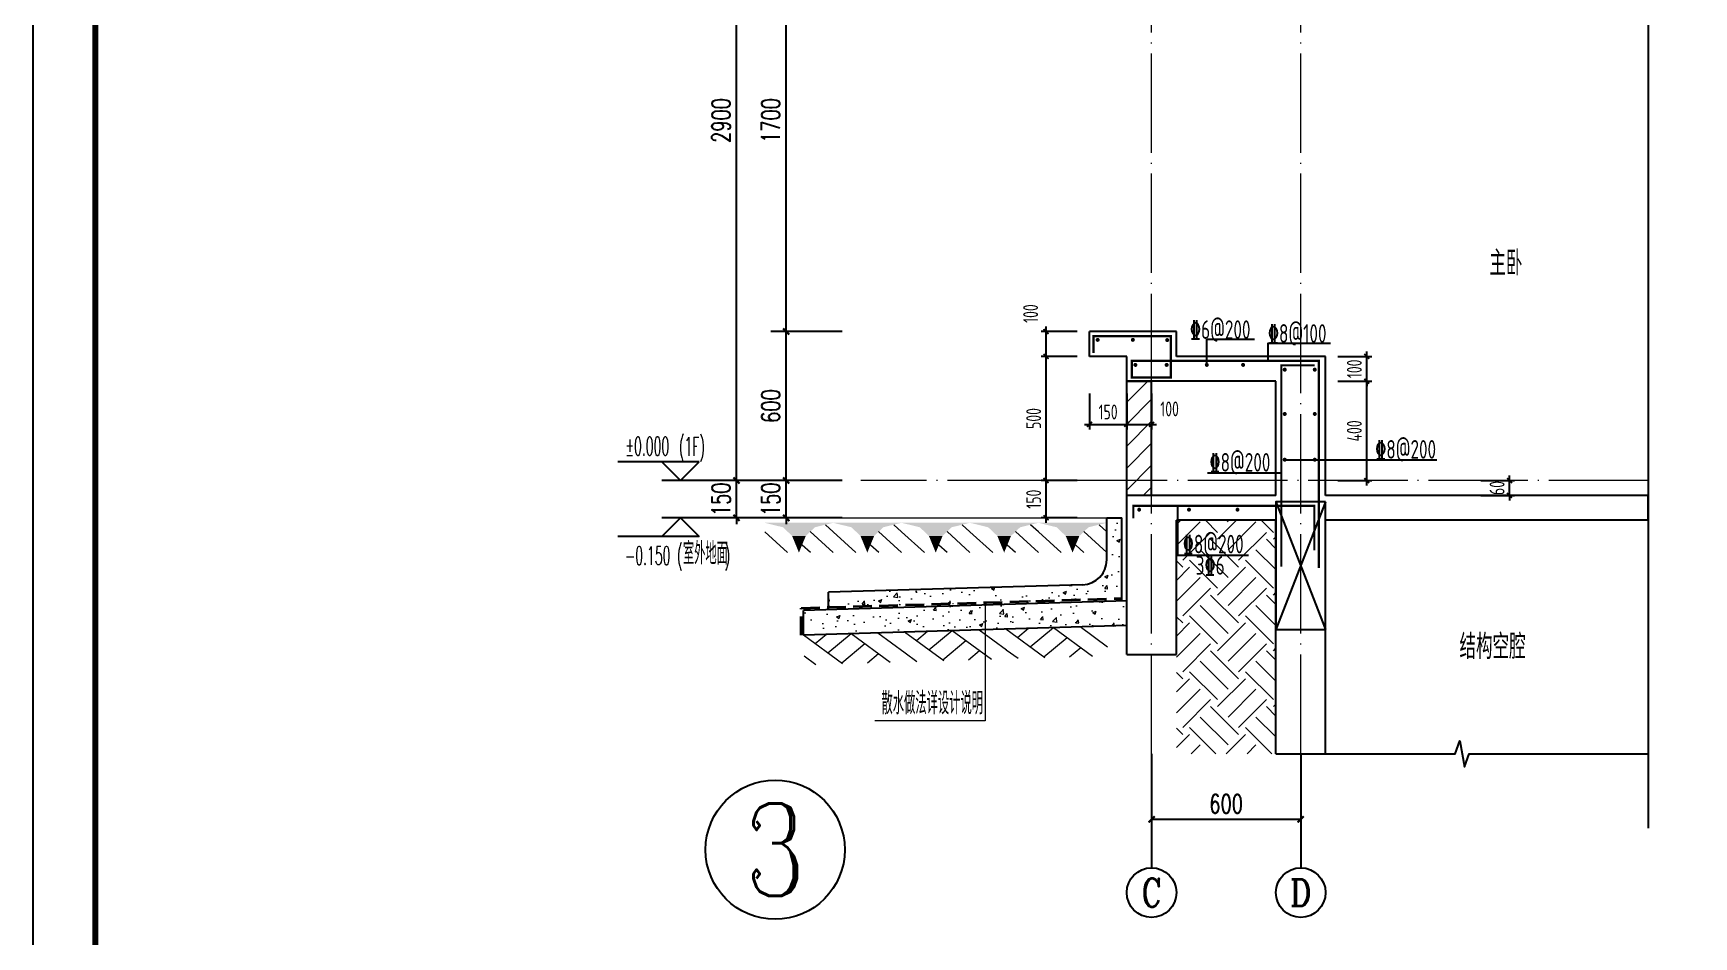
# Model space of a CAD drawing. Extents: x -1712635 to -854203, y -534641 to -21985.
# Drawn here: x -1006927 to -1000245, y -165728 to -162089 of the extents above; entities that cross this region are included whole.
import ezdxf
from ezdxf.enums import TextEntityAlignment as Align

# ---------------------------------------------------------------- set-up
doc = ezdxf.new("R2010")
doc.units = 0
doc.header["$LTSCALE"] = 1000
doc.linetypes.add('DASH', pattern=[0.35, 0.25, -0.1])
doc.linetypes.add('DOTE', pattern=[2.42, 2, -0.2, 0.02, -0.2])
doc.layers.get('0').update_dxf_attribs({"linetype": 'CONTINUOUS'})
doc.layers.get('Defpoints').update_dxf_attribs({"linetype": 'CONTINUOUS'})
for name, color, linetype in [('A-AXIS_TEXT', 7, 'CONTINUOUS'), ('AXIS', 3, 'CONTINUOUS'), ('COLUMN', 4, 'CONTINUOUS'), ('DIM', 2, 'CONTINUOUS'), ('DIM_ELEV', 3, 'CONTINUOUS'), ('DIM_SYMB', 3, 'CONTINUOUS'), ('PUB_DIM', 3, 'CONTINUOUS'), ('PUB_TEXT', 2, 'CONTINUOUS'), ('REIN', 6, 'CONTINUOUS'), ('S-大样-砼线', 7, 'CONTINUOUS'), ('S-引出线', 40, 'CONTINUOUS'), ('TEXT', 2, 'CONTINUOUS'), ('WALL', 2, 'CONTINUOUS'), ('yichutu', 7, 'CONTINUOUS')]:
    doc.layers.add(name, color=color, linetype=linetype)
for name, color, linetype, lineweight in [('AXIS_TEXT', 7, 'CONTINUOUS', 20), ('DOTE', 19, 'DOTE', 9), ('PUB_HATCH', 8, 'CONTINUOUS', 9), ('图框', 9, 'CONTINUOUS', 18), ('填充', 251, 'CONTINUOUS', 5), ('平面-排水沟', 86, 'CONTINUOUS', 15), ('立面-中轮廓线', 30, 'CONTINUOUS', 35), ('粉刷', 251, 'CONTINUOUS', 9)]:
    doc.layers.add(name, color=color, linetype=linetype, lineweight=lineweight)
doc.styles.add('_TCH_AXIS', font='COMPLEX', dxfattribs={"bigfont": 'GBCBIG'})
doc.styles.add('_TCH_DIM', font='SIMPLEX.shx', dxfattribs={"width": 0.7, "bigfont": 'GBCBIG.shx'})
doc.styles.add('_TCH_DIM_T3', font='SIMPLEX', dxfattribs={"width": 0.705882, "bigfont": 'GBCBIG'})
doc.styles.add('COMPLEX', font='COMPLEX')
doc.styles.add('DIM_FONT_T3', font='SIMPLEX', dxfattribs={"width": 0.705882, "bigfont": 'GBCBIG'})
doc.styles.add('TSSD_DIMENSION', font='Tssdeng.shx', dxfattribs={"width": 0.7, "bigfont": 'tssdchn.shx'})
doc.styles.add('TSSD_REIN', font='tssdeng.shx', dxfattribs={"width": 0.7, "height": 300, "bigfont": 'tssdchn.shx'})
doc.dimstyles.new('_TCH_ARCH&&25', dxfattribs={"dimtxt": 74.375, "dimasz": 25, "dimexe": 62.5, "dimexo": 75, "dimgap": 25, "dimtad": 1, "dimdec": 0, "dimzin": 0, "dimdsep": 46, "dimtxsty": '_TCH_DIM_T3', "dimblk": 'ARCHTICK', "dimcen": 0.09, "dimclrt": 7, "dimazin": 0, "dimtfac": 1, "dimtdec": 0, "dimtix": 1, "dimtmove": 2, "dimatfit": 3, "dimldrblk": 'ARCHTICK', "dimfxl": 0, "dimtolj": 1, "dimtzin": 0, "dimarcsym": 0})
doc.dimstyles.new('TSSD_20_20', dxfattribs={"dimtxt": 60, "dimasz": 20, "dimexe": 20, "dimexo": 50, "dimgap": 20, "dimtad": 1, "dimdec": 0, "dimzin": 0, "dimdsep": 46, "dimtxsty": 'TSSD_DIMENSION', "dimblk": 'ARCHTICK', "dimblk1": 'ARCHTICK', "dimblk2": 'ARCHTICK', "dimcen": 0, "dimdle": 20, "dimclrt": 7, "dimadec": 0, "dimazin": 0, "dimtfac": 1, "dimtdec": 0, "dimtix": 1, "dimtmove": 2, "dimatfit": 3, "dimfxl": 0, "dimtolj": 1, "dimtzin": 0, "dimarcsym": 0})
pattern_1 = [(50, (28072.99, 249033.25), (143.452037, -12.550427), [15, -165]), (355, (28072.99, 249033.25), (-27.750267, 150.438427), [12, -132]), (100.4514, (28084.94, 249032.2), (115.701876, 137.88791), [12.74804, -140.22842]), (46.1842, (28072.99, 249073.25), (213.44821, -33.1038), [22.5, -247.5]), (96.6356, (28090.77, 249070.5), (186.93254, 194.82357), [19.12206, -210.3426]), (351.1842, (28072.99, 249073.25), (186.93239, 194.82372), [18, -198]), (21, (28092.99, 249063.25), (119.38141, -80.52378), [15, -165]), (326, (28092.99, 249063.25), (48.663066, 145.03001), [12, -132]), (71.4514, (28102.93, 249056.54), (168.044526, 64.5061), [12.74804, -140.22842]), (37.5, (28072.986, 249033.25), (2.431971, 66.578771), [0, -130.4, 0, -134, 0, -132.5]), (7.5, (28072.986, 249033.25), (52.613907, 78.882342), [0, -76.4, 0, -127.4, 0, -50.5]), (327.5, (28028.386, 249033.25), (106.764487, -4.510974), [0, -50, 0, -156, 0, -207]), (317.5, (28008.39, 249033.25), (116.637234, 20.020996), [0, -65, 0, -103.6, 0, -147])]

# ---------------------------------------------------------------- blocks, each defined once
blk = doc.blocks.new('GFDDDDRG')
at = {"layer": '图框'}
blk.add_lwpolyline([(923310, -107437), (923310, -159999), (893610, -159999), (893610, -107437)], close=True, dxfattribs=at)
blk.add_lwpolyline([(923310, -107437), (923310, -159999), (893610, -159999), (893610, -107437)], close=True, dxfattribs=at)
at = {"layer": '图框', "const_width": 50}
blk.add_lwpolyline([(894110, -159499), (922810, -159499), (922810, -108687), (894110, -108687)], close=True, dxfattribs=at)
blk = doc.blocks.new('yct-1051-594-26275-14850-25-1002.0')
at = {"layer": 'yichutu', "color": 7}
blk.add_lwpolyline([(0, 0), (0, 14850), (26275, 14850), (26275, 0)], close=True, dxfattribs=at)
blk = doc.blocks.new('$LINEPAT$素土夯实')
at = {"color": 0}
for p, q in [((0, -210), (210, 0)), ((120, -300), (420, 0)), ((420, 0), (608, -188)), ((495, -300), (795, 0)), ((615, 0), (705, -90)), ((315, -105), (502, -293)), ((210, -210), (300, -300)), ((705, -300), (795, -210))]:
    blk.add_line(p, q, dxfattribs=at)
blk = doc.blocks.new('$LinePat$自然土壤')
at = {"color": 0}
for p, q in [((0, -90), (71, -19)), ((0, -300), (211, -89)), ((420, -300), (630, -90)), ((210, -300), (286, -224))]:
    blk.add_line(p, q, dxfattribs=at)
for points in [[(0, 0), (630, 0), (168, -45), (462, -45)], [(168, -45), (462, -45), (252, -132), (378, -132)], [(252, -132), (378, -132), (315, -300)]]:
    blk.add_solid(points, dxfattribs=at)
blk = doc.blocks.new('sanshui')
at = {"layer": '粉刷'}
h = blk.add_hatch(dxfattribs=at)
h.set_pattern_fill('混凝土', color=256, scale=20)
h.set_pattern_definition(pattern_1)
edge = h.paths.add_edge_path()
edge.add_line((346317.8, 427329.6), (346257.8, 427329.6))
edge.add_line((346257.8, 427329.6), (346257.8, 427160.3))
edge.add_arc((346157.8, 427160.3), 100, 271.71836, 360, ccw=False)
edge.add_line((346160.8, 427060.3), (345137.8, 427029.6))
edge.add_line((345137.8, 427029.6), (345137.8, 426969.6))
edge.add_line((345137.8, 426969.6), (346317.8, 427005))
edge.add_line((346317.8, 427005), (346317.8, 427329.6))
h = blk.add_hatch(dxfattribs=at)
h.set_pattern_fill('混凝土', color=256, scale=20)
h.set_pattern_definition(pattern_1)
h.paths.add_polyline_path([(346337.8, 426895.6), (346337.8, 426995.6), (345037.8, 426956.6), (345037.8, 426856.6)])
at = {"layer": 'COLUMN'}
for p, q in [((346257.8, 427329.6), (346317.8, 427329.6)), ((346257.8, 427160.3), (346257.8, 427329.6)), ((346317.8, 426995), (346317.8, 427329.6)), ((346160.8, 427060.3), (345137.8, 427029.6)), ((346338.1, 426995.6), (345037.8, 426956.6)), ((345137.8, 426959.6), (345137.8, 427029.6)), ((345037.8, 426856.6), (345037.8, 426956.6)), ((346338.1, 426895.6), (345037.8, 426856.6))]:
    blk.add_line(p, q, dxfattribs=at)
blk.add_arc((346157.8, 427160.3), 100, 271.71836, 0, dxfattribs=at)
at = {"layer": '立面-中轮廓线', "linetype": 'DASH', "ltscale": 0.3}
blk.add_lwpolyline([(345027.8, 426856.6), (345027.8, 426966.3), (346317.8, 427005)], dxfattribs=at)
at = {"layer": '粉刷'}
blk.add_line((344881.5, 427329.6), (346257.8, 427329.6), dxfattribs=at)
at = {"layer": '粉刷', "yscale": 0.4, "zscale": 0.4}
for name, p, xscale, rotation in [('$LinePat$自然土壤', (345156.8, 427309.6), -0.4369306507241237, 359.9999999999903), ('$LinePat$自然土壤', (345432, 427309.6), -0.4369306507241237, 359.9999999999903), ('$LinePat$自然土壤', (345707.3, 427309.6), -0.4369306507241237, 359.9999999999903), ('$LinePat$自然土壤', (345982.6, 427309.6), -0.4369306507241237, 359.9999999999903), ('$LinePat$自然土壤', (346257.8, 427309.6), -0.4369306507241237, 359.9999999999903), ('$LINEPAT$素土夯实', (345444.5, 426868.8), -0.5117605352322558, 1.718358001643932), ('$LINEPAT$素土夯实', (345851.2, 426881), -0.5117605352322558, 1.718358001643932), ('$LINEPAT$素土夯实', (346257.8, 426893.2), -0.5117605352322558, 1.718358001643932)]:
    blk.add_blockref(name, p, dxfattribs=dict(at, xscale=xscale, rotation=rotation))
blk = doc.blocks.new('_ArchTick')
at = {"color": 0, "const_width": 0.35}
blk.add_lwpolyline([(-0.5, -0.5), (0.5, 0.5)], dxfattribs=at)
blk = doc.blocks.new('*D2803')
at = {"layer": 'AXIS', "color": 0, "lineweight": -2}
for p, q in [((-1002426.4, -165065.5), (-1002426.4, -165317.1)), ((-1001826.4, -165065.5), (-1001826.4, -165317.1)), ((-1002426.4, -165254.6), (-1001826.4, -165254.6))]:
    blk.add_line(p, q, dxfattribs=at)
at = {"layer": 'Defpoints', "color": 0}
for p in [(-1002426.4, -164990.5), (-1001826.4, -164990.5), (-1001826.4, -165254.6)]:
    blk.add_point(p, dxfattribs=at)
at = {"layer": 'AXIS', "color": 0, "lineweight": -2, "xscale": 25, "yscale": 25, "zscale": 25, "rotation": 180}
blk.add_blockref('_ArchTick', (-1002426.4, -165254.6), dxfattribs=at)
at = {"layer": 'AXIS', "color": 0, "lineweight": -2, "xscale": 25, "yscale": 25, "zscale": 25}
blk.add_blockref('_ArchTick', (-1001826.4, -165254.6), dxfattribs=at)
at = {"layer": 'AXIS', "color": 7, "insert": (-1002126.4, -165192.4), "char_height": 74.38, "attachment_point": 5, "style": '_TCH_DIM_T3'}
blk.add_mtext('\\A1;600', dxfattribs=at)
blk = doc.blocks.new('*D2804')
at = {"layer": 'Defpoints', "color": 0}
for p in [(-1003896.6, -163890.5), (-1003596.6, -163890.5), (-1003596.6, -164041)]:
    blk.add_point(p, dxfattribs=at)
at = {"layer": 'PUB_DIM', "color": 0, "lineweight": -2}
for p, q in [((-1003671.6, -163890.5), (-1003959.1, -163890.5)), ((-1003896.6, -163890.5), (-1003896.6, -163865.5)), ((-1003896.6, -164041), (-1003896.6, -163890.5)), ((-1003671.6, -164041), (-1003959.1, -164041)), ((-1003896.6, -164041), (-1003896.6, -164066))]:
    blk.add_line(p, q, dxfattribs=at)
at = {"layer": 'PUB_DIM', "color": 0, "lineweight": -2, "xscale": 25, "yscale": 25, "zscale": 25}
for p, rotation in [((-1003896.6, -163890.5), 270), ((-1003896.6, -164041), 90)]:
    blk.add_blockref('_ArchTick', p, dxfattribs=dict(at, rotation=rotation))
at = {"layer": 'PUB_DIM', "color": 7, "insert": (-1003958.8, -163965.8), "char_height": 74.38, "attachment_point": 5, "rotation": 90, "style": '_TCH_DIM_T3'}
blk.add_mtext('\\A1;150', dxfattribs=at)
blk = doc.blocks.new('*D2805')
at = {"layer": 'Defpoints', "color": 0}
for p in [(-1003896.6, -163290.5), (-1003596.6, -163290.5), (-1003596.6, -163890.5)]:
    blk.add_point(p, dxfattribs=at)
at = {"layer": 'PUB_DIM', "color": 0, "lineweight": -2}
for p, q in [((-1003671.6, -163290.5), (-1003959.1, -163290.5)), ((-1003896.6, -163890.5), (-1003896.6, -163290.5)), ((-1003671.6, -163890.5), (-1003959.1, -163890.5))]:
    blk.add_line(p, q, dxfattribs=at)
at = {"layer": 'PUB_DIM', "color": 0, "lineweight": -2, "xscale": 25, "yscale": 25, "zscale": 25}
for p, rotation in [((-1003896.6, -163290.5), 90), ((-1003896.6, -163890.5), 270)]:
    blk.add_blockref('_ArchTick', p, dxfattribs=dict(at, rotation=rotation))
at = {"layer": 'PUB_DIM', "color": 7, "insert": (-1003958.8, -163590.5), "char_height": 74.38, "attachment_point": 5, "rotation": 90, "style": '_TCH_DIM_T3'}
blk.add_mtext('\\A1;600', dxfattribs=at)
blk = doc.blocks.new('*D2806')
at = {"layer": 'Defpoints', "color": 0}
for p in [(-1003896.6, -161590.5), (-1003596.6, -161590.5), (-1003596.6, -163290.5)]:
    blk.add_point(p, dxfattribs=at)
at = {"layer": 'PUB_DIM', "color": 0, "lineweight": -2}
for p, q in [((-1003671.6, -161590.5), (-1003959.1, -161590.5)), ((-1003896.6, -163290.5), (-1003896.6, -161590.5)), ((-1003671.6, -163290.5), (-1003959.1, -163290.5))]:
    blk.add_line(p, q, dxfattribs=at)
at = {"layer": 'PUB_DIM', "color": 0, "lineweight": -2, "xscale": 25, "yscale": 25, "zscale": 25}
for p, rotation in [((-1003896.6, -161590.5), 90), ((-1003896.6, -163290.5), 270)]:
    blk.add_blockref('_ArchTick', p, dxfattribs=dict(at, rotation=rotation))
at = {"layer": 'PUB_DIM', "color": 7, "insert": (-1003958.8, -162440.5), "char_height": 74.38, "attachment_point": 5, "rotation": 90, "style": '_TCH_DIM_T3'}
blk.add_mtext('\\A1;1700', dxfattribs=at)
blk = doc.blocks.new('*D2807')
at = {"layer": 'Defpoints', "color": 0}
for p in [(-1004096.6, -163890.5), (-1003596.6, -163890.5), (-1003596.6, -164041)]:
    blk.add_point(p, dxfattribs=at)
at = {"layer": 'PUB_DIM', "color": 0, "lineweight": -2}
for p, q in [((-1003671.6, -163890.5), (-1004159.1, -163890.5)), ((-1004096.6, -163890.5), (-1004096.6, -163865.5)), ((-1004096.6, -164041), (-1004096.6, -163890.5)), ((-1003671.6, -164041), (-1004159.1, -164041)), ((-1004096.6, -164041), (-1004096.6, -164066))]:
    blk.add_line(p, q, dxfattribs=at)
at = {"layer": 'PUB_DIM', "color": 0, "lineweight": -2, "xscale": 25, "yscale": 25, "zscale": 25}
for p, rotation in [((-1004096.6, -163890.5), 270), ((-1004096.6, -164041), 90)]:
    blk.add_blockref('_ArchTick', p, dxfattribs=dict(at, rotation=rotation))
at = {"layer": 'PUB_DIM', "color": 7, "insert": (-1004158.8, -163965.8), "char_height": 74.38, "attachment_point": 5, "rotation": 90, "style": '_TCH_DIM_T3'}
blk.add_mtext('\\A1;150', dxfattribs=at)
blk = doc.blocks.new('*D2808')
at = {"layer": 'Defpoints', "color": 0}
for p in [(-1004096.6, -160990.5), (-1003596.6, -160990.5), (-1003596.6, -163890.5)]:
    blk.add_point(p, dxfattribs=at)
at = {"layer": 'PUB_DIM', "color": 0, "lineweight": -2}
for p, q in [((-1003671.6, -160990.5), (-1004159.1, -160990.5)), ((-1004096.6, -163890.5), (-1004096.6, -160990.5)), ((-1003671.6, -163890.5), (-1004159.1, -163890.5))]:
    blk.add_line(p, q, dxfattribs=at)
at = {"layer": 'PUB_DIM', "color": 0, "lineweight": -2, "xscale": 25, "yscale": 25, "zscale": 25}
for p, rotation in [((-1004096.6, -160990.5), 90), ((-1004096.6, -163890.5), 270)]:
    blk.add_blockref('_ArchTick', p, dxfattribs=dict(at, rotation=rotation))
at = {"layer": 'PUB_DIM', "color": 7, "insert": (-1004158.8, -162440.5), "char_height": 74.38, "attachment_point": 5, "rotation": 90, "style": '_TCH_DIM_T3'}
blk.add_mtext('\\A1;2900', dxfattribs=at)
blk = doc.blocks.new('_AXISO')
blk.add_circle((0, 0), 0.5)
at = {"layer": 'A-AXIS_TEXT', "style": 'COMPLEX', "width": 1.041667}
blk.add_attdef('A', text='', height=0.56, dxfattribs=at).set_placement((-0.25, -0.28), (0.25, -0.28), align=Align.FIT)
blk = doc.blocks.new('A$C0D001929')
at = {"layer": 'REIN', "const_width": 9}
for points in [[(4.5, 1114), (4.5, 1181.3), (316.6, 1181.3), (316.6, 1015.2), (159.3, 1015.2), (159.3, 1082.5), (911.9, 1082.5), (911.9, 247.5)], [(165.3, 447.6), (165.3, 497.9), (893.7, 497.9), (893.7, 318.4)]]:
    blk.add_lwpolyline(points, dxfattribs=at)
at = {"layer": 'REIN', "const_width": 8}
for points in [[(17.7, 1166.6, 1), (25.7, 1166.6, 1)], [(159.3, 1166.6, 1), (167.3, 1166.6, 1)], [(297.5, 1165.7, 1), (305.5, 1165.7, 1)], [(169.5, 1065.8, 1), (177.5, 1065.8, 1)], [(295.4, 1065.8, 1), (303.4, 1065.8, 1)], [(456.9, 1065.8, 1), (464.9, 1065.8, 1)], [(602.9, 1065.8, 1), (610.9, 1065.8, 1)], [(770.5, 1046.6, 1), (778.5, 1046.6, 1)], [(891.3, 1046.6, 1), (899.3, 1046.6, 1)], [(770.5, 868.2, 1), (778.5, 868.2, 1)], [(891.3, 868.2, 1), (899.3, 868.2, 1)], [(770.5, 684.1, 1), (778.5, 684.1, 1)], [(891.3, 684.1, 1), (899.3, 684.1, 1)], [(184.7, 482.8, 1), (192.7, 482.8, 1)], [(385.2, 482.8, 1), (393.2, 482.8, 1)], [(580.4, 482.8, 1), (588.4, 482.8, 1)]]:
    blk.add_lwpolyline(points, format="xyb", close=True, dxfattribs=at)
at = {"layer": 'REIN'}
blk.add_lwpolyline([(760.8, 253.1, 9, 9, 0), (760.8, 1064.2, 9, 9, 0), (895.5, 1064.2, 9, 9, 0)], format="xyseb", dxfattribs=at)
at = {"layer": 'S-大样-砼线'}
for p, q in [((738.6, 515), (938.6, 0)), ((938.6, 515), (738.6, 0))]:
    blk.add_line(p, q, dxfattribs=at)
blk.add_lwpolyline([(938.6, 515), (738.6, 515), (738.6, 0), (938.6, 0)], close=True, dxfattribs=at)
at = {"layer": 'S-引出线'}
for p, q in [((460.9, 1065.8), (460.9, 1168.9)), ((460.9, 1168.9), (653.1, 1168.9)), ((774.5, 684.1), (1386.4, 684.1)), ((463.5, 631), (760.8, 631)), ((343.6, 497.9), (343.6, 299.7)), ((343.6, 299.7), (628.8, 299.7))]:
    blk.add_line(p, q, dxfattribs=at)
blk.add_lwpolyline([(707.5, 1082.5), (707.5, 1153.3), (958.6, 1153.3)], dxfattribs=at)
at = {"layer": 'TEXT', "style": 'TSSD_REIN', "width": 0.7}
for s, p in [('%%1326@200', (393, 1170.4)), ('%%1328@100', (706.5, 1154.9)), ('%%1328@200', (1138.3, 688.2)), ('%%1328@200', (471.5, 636)), ('%%1328@200', (364, 306.8)), ('3%%1326', (416.3, 221))]:
    blk.add_text(s, height=75, rotation=0, dxfattribs=at).set_placement(p)
blk = doc.blocks.new('20210902.15310664')
at = {"layer": 'DOTE', "color": 1, "linetype": 'DOTE', "ltscale": 0.2}
for p, q in [((79213.2, -133245.9), (79213.2, -113645.9)), ((79813.2, -133245.9), (79813.2, -113645.9)), ((81211.7, -132145.9), (78043, -132145.9))]:
    blk.add_line(p, q, dxfattribs=at)
blk = doc.blocks.new('*D3854')
at = {"layer": 'Defpoints', "color": 0}
for p in [(-1001152.2, -163890.5), (-1000986.2, -163890.5), (-1001152.2, -163950.5)]:
    blk.add_point(p, dxfattribs=at)
at = {"layer": 'DIM', "color": 0, "lineweight": -2}
for p, q in [((-1001102.2, -163890.5), (-1000966.2, -163890.5)), ((-1000986.2, -163890.5), (-1000986.2, -163870.5)), ((-1000986.2, -163950.5), (-1000986.2, -163890.5)), ((-1001102.2, -163950.5), (-1000966.2, -163950.5)), ((-1000986.2, -163950.5), (-1000986.2, -163970.5))]:
    blk.add_line(p, q, dxfattribs=at)
at = {"layer": 'DIM', "color": 0, "lineweight": -2, "xscale": 20, "yscale": 20, "zscale": 20}
for p, rotation in [((-1000986.2, -163890.5), 270), ((-1000986.2, -163950.5), 90)]:
    blk.add_blockref('_ArchTick', p, dxfattribs=dict(at, rotation=rotation))
at = {"layer": 'DIM', "color": 7, "insert": (-1001036.2, -163920.5), "char_height": 60, "attachment_point": 5, "rotation": 90, "style": 'TSSD_DIMENSION'}
blk.add_mtext('\\A1;60', dxfattribs=at)
blk = doc.blocks.new('*D3855')
at = {"layer": 'Defpoints', "color": 0}
for p in [(-1002676.4, -163490.5), (-1002526.4, -163490.5), (-1002526.4, -163664.2)]:
    blk.add_point(p, dxfattribs=at)
at = {"layer": 'DIM', "color": 0, "lineweight": -2}
for p, q in [((-1002676.4, -163540.5), (-1002676.4, -163684.2)), ((-1002526.4, -163540.5), (-1002526.4, -163684.2)), ((-1002696.4, -163664.2), (-1002506.4, -163664.2))]:
    blk.add_line(p, q, dxfattribs=at)
at = {"layer": 'DIM', "color": 0, "lineweight": -2, "xscale": 20, "yscale": 20, "zscale": 20, "rotation": 180}
blk.add_blockref('_ArchTick', (-1002676.4, -163664.2), dxfattribs=at)
at = {"layer": 'DIM', "color": 0, "lineweight": -2, "xscale": 20, "yscale": 20, "zscale": 20}
blk.add_blockref('_ArchTick', (-1002526.4, -163664.2), dxfattribs=at)
at = {"layer": 'DIM', "color": 7, "insert": (-1002601.4, -163614.2), "char_height": 60, "attachment_point": 5, "style": 'TSSD_DIMENSION'}
blk.add_mtext('\\A1;150', dxfattribs=at)
blk = doc.blocks.new('*D3856')
at = {"layer": 'Defpoints', "color": 0}
for p in [(-1002526.4, -163490.5), (-1002426.4, -163490.5), (-1002426.4, -163664.2)]:
    blk.add_point(p, dxfattribs=at)
at = {"layer": 'DIM', "color": 0, "lineweight": -2}
for p, q in [((-1002526.4, -163540.5), (-1002526.4, -163684.2)), ((-1002426.4, -163540.5), (-1002426.4, -163684.2)), ((-1002546.4, -163664.2), (-1002406.4, -163664.2))]:
    blk.add_line(p, q, dxfattribs=at)
at = {"layer": 'DIM', "color": 0, "lineweight": -2, "xscale": 20, "yscale": 20, "zscale": 20, "rotation": 180}
blk.add_blockref('_ArchTick', (-1002526.4, -163664.2), dxfattribs=at)
at = {"layer": 'DIM', "color": 0, "lineweight": -2, "xscale": 20, "yscale": 20, "zscale": 20}
blk.add_blockref('_ArchTick', (-1002426.4, -163664.2), dxfattribs=at)
at = {"layer": 'DIM', "color": 7, "insert": (-1002354, -163602), "char_height": 60, "attachment_point": 5, "style": 'TSSD_DIMENSION'}
blk.add_mtext('\\A1;100', dxfattribs=at)
blk = doc.blocks.new('*D3857')
at = {"layer": 'Defpoints', "color": 0}
for p in [(-1002851, -163290.5), (-1002676.4, -163290.5), (-1002676.4, -163390.5)]:
    blk.add_point(p, dxfattribs=at)
at = {"layer": 'DIM', "color": 0, "lineweight": -2}
for p, q in [((-1002726.4, -163290.5), (-1002871, -163290.5)), ((-1002851, -163410.5), (-1002851, -163270.5)), ((-1002726.4, -163390.5), (-1002871, -163390.5))]:
    blk.add_line(p, q, dxfattribs=at)
at = {"layer": 'DIM', "color": 0, "lineweight": -2, "xscale": 20, "yscale": 20, "zscale": 20}
for p, rotation in [((-1002851, -163290.5), 90), ((-1002851, -163390.5), 270)]:
    blk.add_blockref('_ArchTick', p, dxfattribs=dict(at, rotation=rotation))
at = {"layer": 'DIM', "color": 7, "insert": (-1002913.2, -163218.1), "char_height": 60, "attachment_point": 5, "rotation": 90, "style": 'TSSD_DIMENSION'}
blk.add_mtext('\\A1;100', dxfattribs=at)
blk = doc.blocks.new('*D3858')
at = {"layer": 'Defpoints', "color": 0}
for p in [(-1002851, -163390.5), (-1002676.4, -163390.5), (-1002676.4, -163890.5)]:
    blk.add_point(p, dxfattribs=at)
at = {"layer": 'DIM', "color": 0, "lineweight": -2}
for p, q in [((-1002851, -163910.5), (-1002851, -163370.5)), ((-1002726.4, -163390.5), (-1002871, -163390.5)), ((-1002726.4, -163890.5), (-1002871, -163890.5))]:
    blk.add_line(p, q, dxfattribs=at)
at = {"layer": 'DIM', "color": 0, "lineweight": -2, "xscale": 20, "yscale": 20, "zscale": 20}
for p, rotation in [((-1002851, -163390.5), 90), ((-1002851, -163890.5), 270)]:
    blk.add_blockref('_ArchTick', p, dxfattribs=dict(at, rotation=rotation))
at = {"layer": 'DIM', "color": 7, "insert": (-1002901, -163640.5), "char_height": 60, "attachment_point": 5, "rotation": 90, "style": 'TSSD_DIMENSION'}
blk.add_mtext('\\A1;500', dxfattribs=at)
blk = doc.blocks.new('*D3859')
at = {"layer": 'Defpoints', "color": 0}
for p in [(-1002851, -163890.5), (-1002676.4, -163890.5), (-1002676.4, -164040.5)]:
    blk.add_point(p, dxfattribs=at)
at = {"layer": 'DIM', "color": 0, "lineweight": -2}
for p, q in [((-1002726.4, -163890.5), (-1002871, -163890.5)), ((-1002851, -164060.5), (-1002851, -163870.5)), ((-1002726.4, -164040.5), (-1002871, -164040.5))]:
    blk.add_line(p, q, dxfattribs=at)
at = {"layer": 'DIM', "color": 0, "lineweight": -2, "xscale": 20, "yscale": 20, "zscale": 20}
for p, rotation in [((-1002851, -163890.5), 90), ((-1002851, -164040.5), 270)]:
    blk.add_blockref('_ArchTick', p, dxfattribs=dict(at, rotation=rotation))
at = {"layer": 'DIM', "color": 7, "insert": (-1002901, -163965.5), "char_height": 60, "attachment_point": 5, "rotation": 90, "style": 'TSSD_DIMENSION'}
blk.add_mtext('\\A1;150', dxfattribs=at)
blk = doc.blocks.new('*D3860')
at = {"layer": 'Defpoints', "color": 0}
for p in [(-1001726.4, -163390.5), (-1001560.5, -163390.5), (-1001726.4, -163490.5)]:
    blk.add_point(p, dxfattribs=at)
at = {"layer": 'DIM', "color": 0, "lineweight": -2}
for p, q in [((-1001560.5, -163390.5), (-1001560.5, -163370.5)), ((-1001676.4, -163390.5), (-1001540.5, -163390.5)), ((-1001560.5, -163490.5), (-1001560.5, -163390.5)), ((-1001676.4, -163490.5), (-1001540.5, -163490.5)), ((-1001560.5, -163490.5), (-1001560.5, -163510.5))]:
    blk.add_line(p, q, dxfattribs=at)
at = {"layer": 'DIM', "color": 0, "lineweight": -2, "xscale": 20, "yscale": 20, "zscale": 20}
for p, rotation in [((-1001560.5, -163390.5), 270), ((-1001560.5, -163490.5), 90)]:
    blk.add_blockref('_ArchTick', p, dxfattribs=dict(at, rotation=rotation))
at = {"layer": 'DIM', "color": 7, "insert": (-1001610.5, -163440.5), "char_height": 60, "attachment_point": 5, "rotation": 90, "style": 'TSSD_DIMENSION'}
blk.add_mtext('\\A1;100', dxfattribs=at)
blk = doc.blocks.new('*D3922')
at = {"layer": 'Defpoints', "color": 0}
for p in [(-1001726.4, -163490.5), (-1001560.5, -163490.5), (-1001726.4, -163890.5)]:
    blk.add_point(p, dxfattribs=at)
at = {"layer": 'DIM', "color": 0, "lineweight": -2}
for p, q in [((-1001676.4, -163490.5), (-1001540.5, -163490.5)), ((-1001560.5, -163910.5), (-1001560.5, -163470.5)), ((-1001676.4, -163890.5), (-1001540.5, -163890.5))]:
    blk.add_line(p, q, dxfattribs=at)
at = {"layer": 'DIM', "color": 0, "lineweight": -2, "xscale": 20, "yscale": 20, "zscale": 20}
for p, rotation in [((-1001560.5, -163490.5), 90), ((-1001560.5, -163890.5), 270)]:
    blk.add_blockref('_ArchTick', p, dxfattribs=dict(at, rotation=rotation))
at = {"layer": 'DIM', "color": 7, "insert": (-1001610.5, -163690.5), "char_height": 60, "attachment_point": 5, "rotation": 90, "style": 'TSSD_DIMENSION'}
blk.add_mtext('\\A1;400', dxfattribs=at)

msp = doc.modelspace()

# ---------------------------------------------------------------- hatches: boundary and pattern name
at = {"layer": 'PUB_HATCH'}
h = msp.add_hatch(dxfattribs=at)
h.set_pattern_fill('普通砖', color=256, scale=25, style=0)
h.set_pattern_definition([(45, (-1569657.01, 4597.395), (-44.1941915, 44.1941915), [])])
h.paths.add_polyline_path([(-1002526.41, -163950.52), (-1002426.41, -163950.52), (-1002426.41, -163490.52), (-1002526.41, -163490.52)])
at = {"layer": '填充'}
h = msp.add_hatch(dxfattribs=at)
h.set_pattern_fill('EARTH', color=250, scale=50, angle=45, style=0)
h.set_pattern_definition([(45, (-2117424.69, -620183.89), (0, 224.506403), [158.75, -158.75]), (45, (-2117466.78, -620141.8), (0, 224.506403), [158.75, -158.75]), (45, (-2117508.88, -620099.7), (0, 224.506403), [158.75, -158.75]), (135, (-2117508.88, -620071.63), (-224.506403, 0), [158.75, -158.75]), (135, (-2117466.78, -620029.54), (-224.506403, 0), [158.75, -158.75]), (135, (-2117424.69, -619987.44), (-224.506403, 0), [158.75, -158.75])])
h.paths.add_polyline_path([(-1001926.41, -164990.52), (-1001926.41, -164050.51), (-1002326.41, -164050.52), (-1002326.41, -164990.52)])

# ---------------------------------------------------------------- linework, layer by layer
at = {"layer": 'AXIS'}
for p, q in [((-1002426.44, -164990.52), (-1002426.44, -165449.91)), ((-1001826.44, -164990.52), (-1001826.44, -165449.91))]:
    msp.add_line(p, q, dxfattribs=at)
at = {"layer": 'AXIS', "color": 6}
msp.add_circle((-1003941.02, -165377.09), 280, dxfattribs=at)
at = {"layer": 'DIM_ELEV'}
for p, q in [((-1004246.61, -163815.52), (-1004574.61, -163815.52)), ((-1004321.61, -163890.52), (-1004396.61, -163815.52)), ((-1004321.61, -163890.52), (-1004246.61, -163815.52)), ((-1003896.61, -163890.52), (-1004396.61, -163890.52)), ((-1004321.61, -164040.99), (-1004396.61, -164115.99)), ((-1003896.61, -164040.99), (-1004396.61, -164040.99)), ((-1004321.61, -164040.99), (-1004246.61, -164115.99)), ((-1004246.61, -164115.99), (-1004574.61, -164115.99))]:
    msp.add_line(p, q, dxfattribs=at)
at = {"layer": 'DIM_SYMB'}
for points in [[(-1000427.89, -145970.52), (-1000427.89, -155602.39), (-1000375.39, -155621.5), (-1000480.39, -155640.01), (-1000427.89, -155658.64), (-1000427.89, -165290.52)], [(-1001926.41, -164990.52), (-1001205.28, -164990.52), (-1001186.17, -164938.02), (-1001167.65, -165043.02), (-1001149.03, -164990.52), (-1000427.89, -164990.52)]]:
    msp.add_lwpolyline(points, dxfattribs=at)
at = {"layer": 'WALL'}
for p, q in [((-1002326.41, -163290.52), (-1002676.41, -163290.52)), ((-1002676.41, -163390.52), (-1002676.41, -163290.52)), ((-1002326.41, -163390.52), (-1002326.41, -163290.52)), ((-1002526.41, -163390.52), (-1002676.41, -163390.52)), ((-1002526.41, -163490.52), (-1002526.41, -163390.52)), ((-1001726.41, -163390.52), (-1002326.41, -163390.52)), ((-1001726.41, -163950.52), (-1001726.41, -163390.52)), ((-1002419.73, -163490.52), (-1002526.41, -163490.52)), ((-1002526.41, -163950.52), (-1002526.41, -163490.52)), ((-1002526.41, -163490.52), (-1002426.41, -163490.52)), ((-1002426.41, -163950.52), (-1002426.41, -163490.52)), ((-1001926.41, -163490.52), (-1002419.73, -163490.52)), ((-1001926.41, -163950.52), (-1001926.41, -163490.52)), ((-1002526.41, -164590.52), (-1002526.41, -163950.52)), ((-1001926.41, -163950.52), (-1002526.41, -163950.52)), ((-1000427.89, -163950.52), (-1001726.41, -163950.52)), ((-1000427.89, -164050.52), (-1000427.89, -163950.52)), ((-1002326.41, -164590.52), (-1002326.41, -164050.52)), ((-1001926.41, -164050.52), (-1002326.41, -164050.52)), ((-1001926.41, -164990.52), (-1001926.41, -164050.52)), ((-1000427.89, -164050.52), (-1001726.41, -164050.52)), ((-1001726.41, -164990.52), (-1001726.41, -164050.52)), ((-1002526.41, -164590.52), (-1002326.41, -164590.52)), ((-1001926.41, -164990.52), (-1001726.41, -164990.52))]:
    msp.add_line(p, q, dxfattribs=at)
at = {"layer": '平面-排水沟'}
for p, q in [((-1003095.43, -164390.11), (-1003095.43, -164857.95)), ((-1003095.43, -164857.95), (-1003539.56, -164857.95))]:
    msp.add_line(p, q, dxfattribs=at)
at = {"layer": '平面-排水沟', "const_width": 6.67}
msp.add_lwpolyline([(-1003095.43, -164386.77, 1), (-1003095.43, -164393.44, 1)], format="xyb", close=True, dxfattribs=at)

# ---------------------------------------------------------------- block references
at = {"xscale": 0.5, "yscale": 0.5, "zscale": 0.5}
msp.add_blockref('GFDDDDRG', (-1453731.4, -89164.01), dxfattribs=at)
msp.add_blockref('sanshui', (-1348864.54, -591370.15))
at = {"layer": 'AXIS'}
ref = msp.add_blockref('_AXISO', (-1002426.44, -165549.91), dxfattribs=dict(at, xscale=200, yscale=200, zscale=200))
ref.add_attrib('A', 'C', dxfattribs={"layer": 'AXIS_TEXT', "height": 113.92, "style": '_TCH_AXIS'}).set_placement((-1002467.13, -165606.87), (-1002385.76, -165606.87), align=Align.FIT)
ref = msp.add_blockref('_AXISO', (-1001826.44, -165549.91), dxfattribs=dict(at, xscale=200, yscale=200, zscale=200))
ref.add_attrib('A', 'D', dxfattribs={"layer": 'AXIS_TEXT', "height": 108.81, "style": '_TCH_AXIS'}).set_placement((-1001870.49, -165604.32), (-1001782.4, -165604.32), align=Align.FIT)
at = {"layer": 'DOTE'}
msp.add_blockref('20210902.15310664', (-1081639.59, -31744.62), dxfattribs=at)
at = {"layer": 'TEXT'}
msp.add_blockref('A$C0D001929', (-1002665.06, -164490.51), dxfattribs=at)
at = {"layer": 'yichutu', "rotation": 270}
msp.add_blockref('yct-1051-594-26275-14850-25-1002.0', (-1006926.51, -142882.49), dxfattribs=at)

# ---------------------------------------------------------------- texts
at = {"layer": 'AXIS_TEXT', "color": 6, "style": '_TCH_AXIS'}
msp.add_text('3', height=372.76, dxfattribs=at).set_placement((-1004065.28, -165563.47), (-1003816.77, -165563.47), align=Align.FIT)
at = {"layer": 'PUB_TEXT'}
for s, height, style, width, p in [('主卧', 100, 'TSSD_REIN', 0.7, (-1001067.2, -163064.89)), ('(1F)', 74.375, '_TCH_DIM', 0.494118, (-1004328.23, -163790.49)), ('%%P0.000', 74.375, '_TCH_DIM', 0.494118, (-1004543.61, -163789.27)), ('-0.150', 74.375, '_TCH_DIM', 0.494118, (-1004545.01, -164229.74)), ('(', 74.38, '_TCH_DIM', 0.494118, (-1004336.28, -164228.51)), ('室外地面', 89.362, '_TCH_DIM', 0.7, (-1004311.78, -164228.51)), (')', 74.38, '_TCH_DIM', 0.494118, (-1004144.97, -164228.51)), ('结构空腔', 100, 'TSSD_REIN', 0.7, (-1001187.39, -164609.1)), ('散水做法详设计说明', 89.362, 'DIM_FONT_T3', 0.705882, (-1003513.31, -164831.7))]:
    msp.add_text(s, height=height, dxfattribs=dict(at, style=style, width=width)).set_placement(p)

# ---------------------------------------------------------------- dimensions: what is measured, and where the dimension line sits
at = {"layer": 'AXIS'}
dim = msp.add_aligned_dim(p1=(-1002426.41, -164990.52), p2=(-1001826.41, -164990.52), distance=-264.03, dimstyle='_TCH_ARCH&&25', dxfattribs=at)
dim.commit()
dim.dimension.update_dxf_attribs({"geometry": '*D2803', "text_midpoint": (-1002126.41, -165192.36)})
at = {"layer": 'DIM'}
for base, p1, p2, angle, picture, middle in [((-1002851.02, -163290.52), (-1002676.41, -163390.52), (-1002676.41, -163290.52), 90, '*D3857', (-1002913.21, -163218.1)), ((-1002426.41, -163664.23), (-1002526.41, -163490.52), (-1002426.41, -163490.52), 0, '*D3856', (-1002354, -163602.04))]:
    dim = msp.add_linear_dim(base=base, p1=p1, p2=p2, angle=angle, dimstyle='TSSD_20_20', dxfattribs=at)
    dim.commit()
    dim.dimension.update_dxf_attribs({"geometry": picture, "text_midpoint": middle, "dimtype": 161})
for p1, p2, distance, picture, middle in [((-1002676.41, -163890.52), (-1002676.41, -163390.52), 174.61, '*D3858', (-1002901.02, -163640.52)), ((-1001726.41, -163490.52), (-1001726.41, -163390.52), -165.96, '*D3860', (-1001610.45, -163440.52)), ((-1002676.41, -163490.52), (-1002526.41, -163490.52), -173.71, '*D3855', (-1002601.41, -163614.23)), ((-1001726.41, -163890.52), (-1001726.41, -163490.52), -165.96, '*D3922', (-1001610.45, -163690.52)), ((-1002676.41, -164040.52), (-1002676.41, -163890.52), 174.61, '*D3859', (-1002901.02, -163965.52)), ((-1001152.18, -163950.52), (-1001152.18, -163890.52), -165.96, '*D3854', (-1001036.22, -163920.52))]:
    dim = msp.add_aligned_dim(p1=p1, p2=p2, distance=distance, dimstyle='TSSD_20_20', dxfattribs=at)
    dim.commit()
    dim.dimension.update_dxf_attribs({"geometry": picture, "text_midpoint": middle})
at = {"layer": 'PUB_DIM'}
for p1, p2, distance, picture, middle in [((-1003596.61, -163890.52), (-1003596.61, -160990.52), 500, '*D2808', (-1004158.8, -162440.52)), ((-1003596.61, -163290.52), (-1003596.61, -161590.52), 300, '*D2806', (-1003958.8, -162440.52)), ((-1003596.61, -163890.52), (-1003596.61, -163290.52), 300, '*D2805', (-1003958.8, -163590.52)), ((-1003596.61, -164040.99), (-1003596.61, -163890.52), 500, '*D2807', (-1004158.8, -163965.75)), ((-1003596.61, -164040.99), (-1003596.61, -163890.52), 300, '*D2804', (-1003958.8, -163965.75))]:
    dim = msp.add_aligned_dim(p1=p1, p2=p2, distance=distance, dimstyle='_TCH_ARCH&&25', dxfattribs=at)
    dim.commit()
    dim.dimension.update_dxf_attribs({"geometry": picture, "text_midpoint": middle})

doc.saveas('drawing.dxf')
